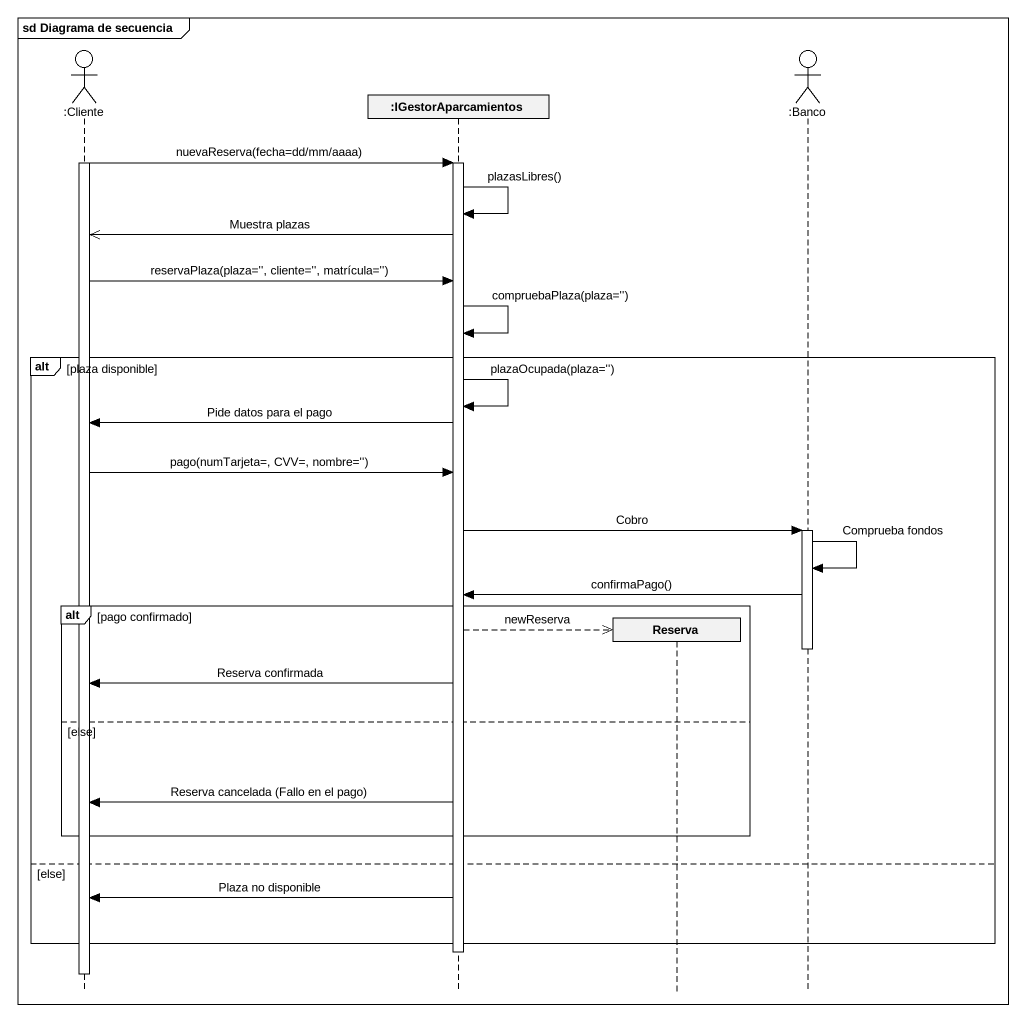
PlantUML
@startuml
mainframe sd Diagrama de secuencia
hide footbox
actor ":Cliente" as Cliente
participant ":IGestorAparcamientos" as IGestorAparcamientos
participant Reserva
actor ":Banco" as Banco

activate Cliente
Cliente -> IGestorAparcamientos : nuevaReserva(fecha=dd/mm/aaaa)
activate IGestorAparcamientos
IGestorAparcamientos -> IGestorAparcamientos : plazasLibres()
IGestorAparcamientos ->> Cliente : Muestra plazas
Cliente -> IGestorAparcamientos : reservaPlaza(plaza='', cliente='', matrícula='')
IGestorAparcamientos -> IGestorAparcamientos : compruebaPlaza(plaza='')
alt plaza disponible
  IGestorAparcamientos -> IGestorAparcamientos : plazaOcupada(plaza='')
  IGestorAparcamientos -> Cliente : Pide datos para el pago
  Cliente -> IGestorAparcamientos : pago(numTarjeta=, CVV=, nombre='')
  IGestorAparcamientos -> Banco : Cobro
  activate Banco
  Banco -> Banco : Comprueba fondos
  Banco -> IGestorAparcamientos : confirmaPago()
  alt pago confirmado
    IGestorAparcamientos -->> Reserva ** : newReserva
    deactivate Banco
    IGestorAparcamientos -> Cliente : Reserva confirmada
  else else
    IGestorAparcamientos -> Cliente : Reserva cancelada (Fallo en el pago)
  end
else else
  IGestorAparcamientos -> Cliente : Plaza no disponible
end
deactivate IGestorAparcamientos
deactivate Cliente
@enduml
